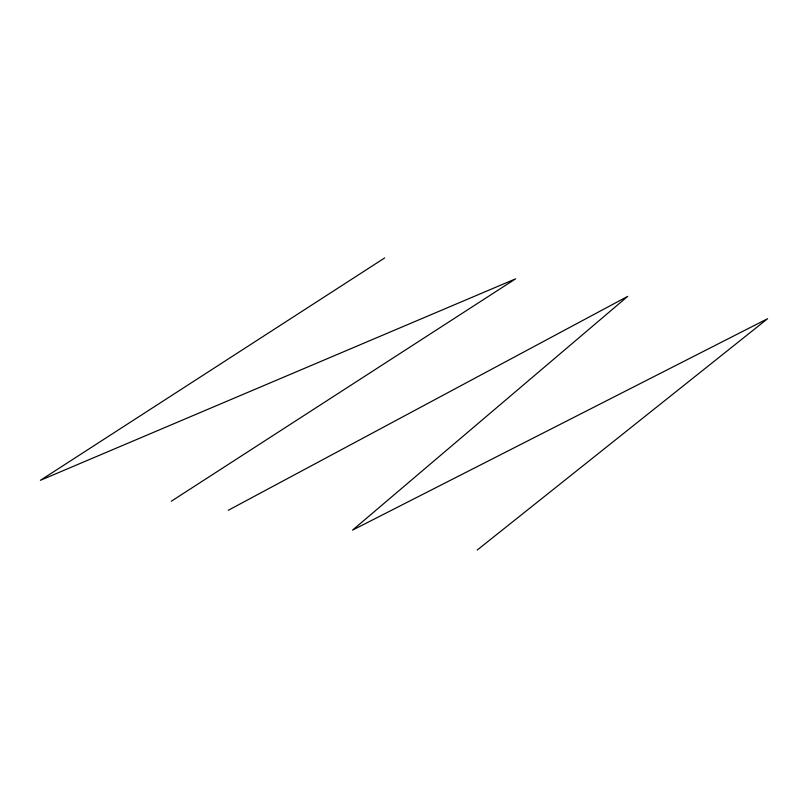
<?xml version="1.0" encoding="UTF-8"?>
<svg xmlns="http://www.w3.org/2000/svg" width="808" height="808" viewBox="0 0 808 808"><rect width="100%" height="100%" fill="white"/><g stroke="black" fill="none" stroke-linecap="round" stroke-linejoin="round"><path stroke-width="1.21" d="M477.205 550.046L767.6 318.706L352.53 530.139L627.685 296.374L228.25 510.303M384.648 257.954L40.4 480.316L515.585 278.851L171.326 501.223"/></g></svg>
